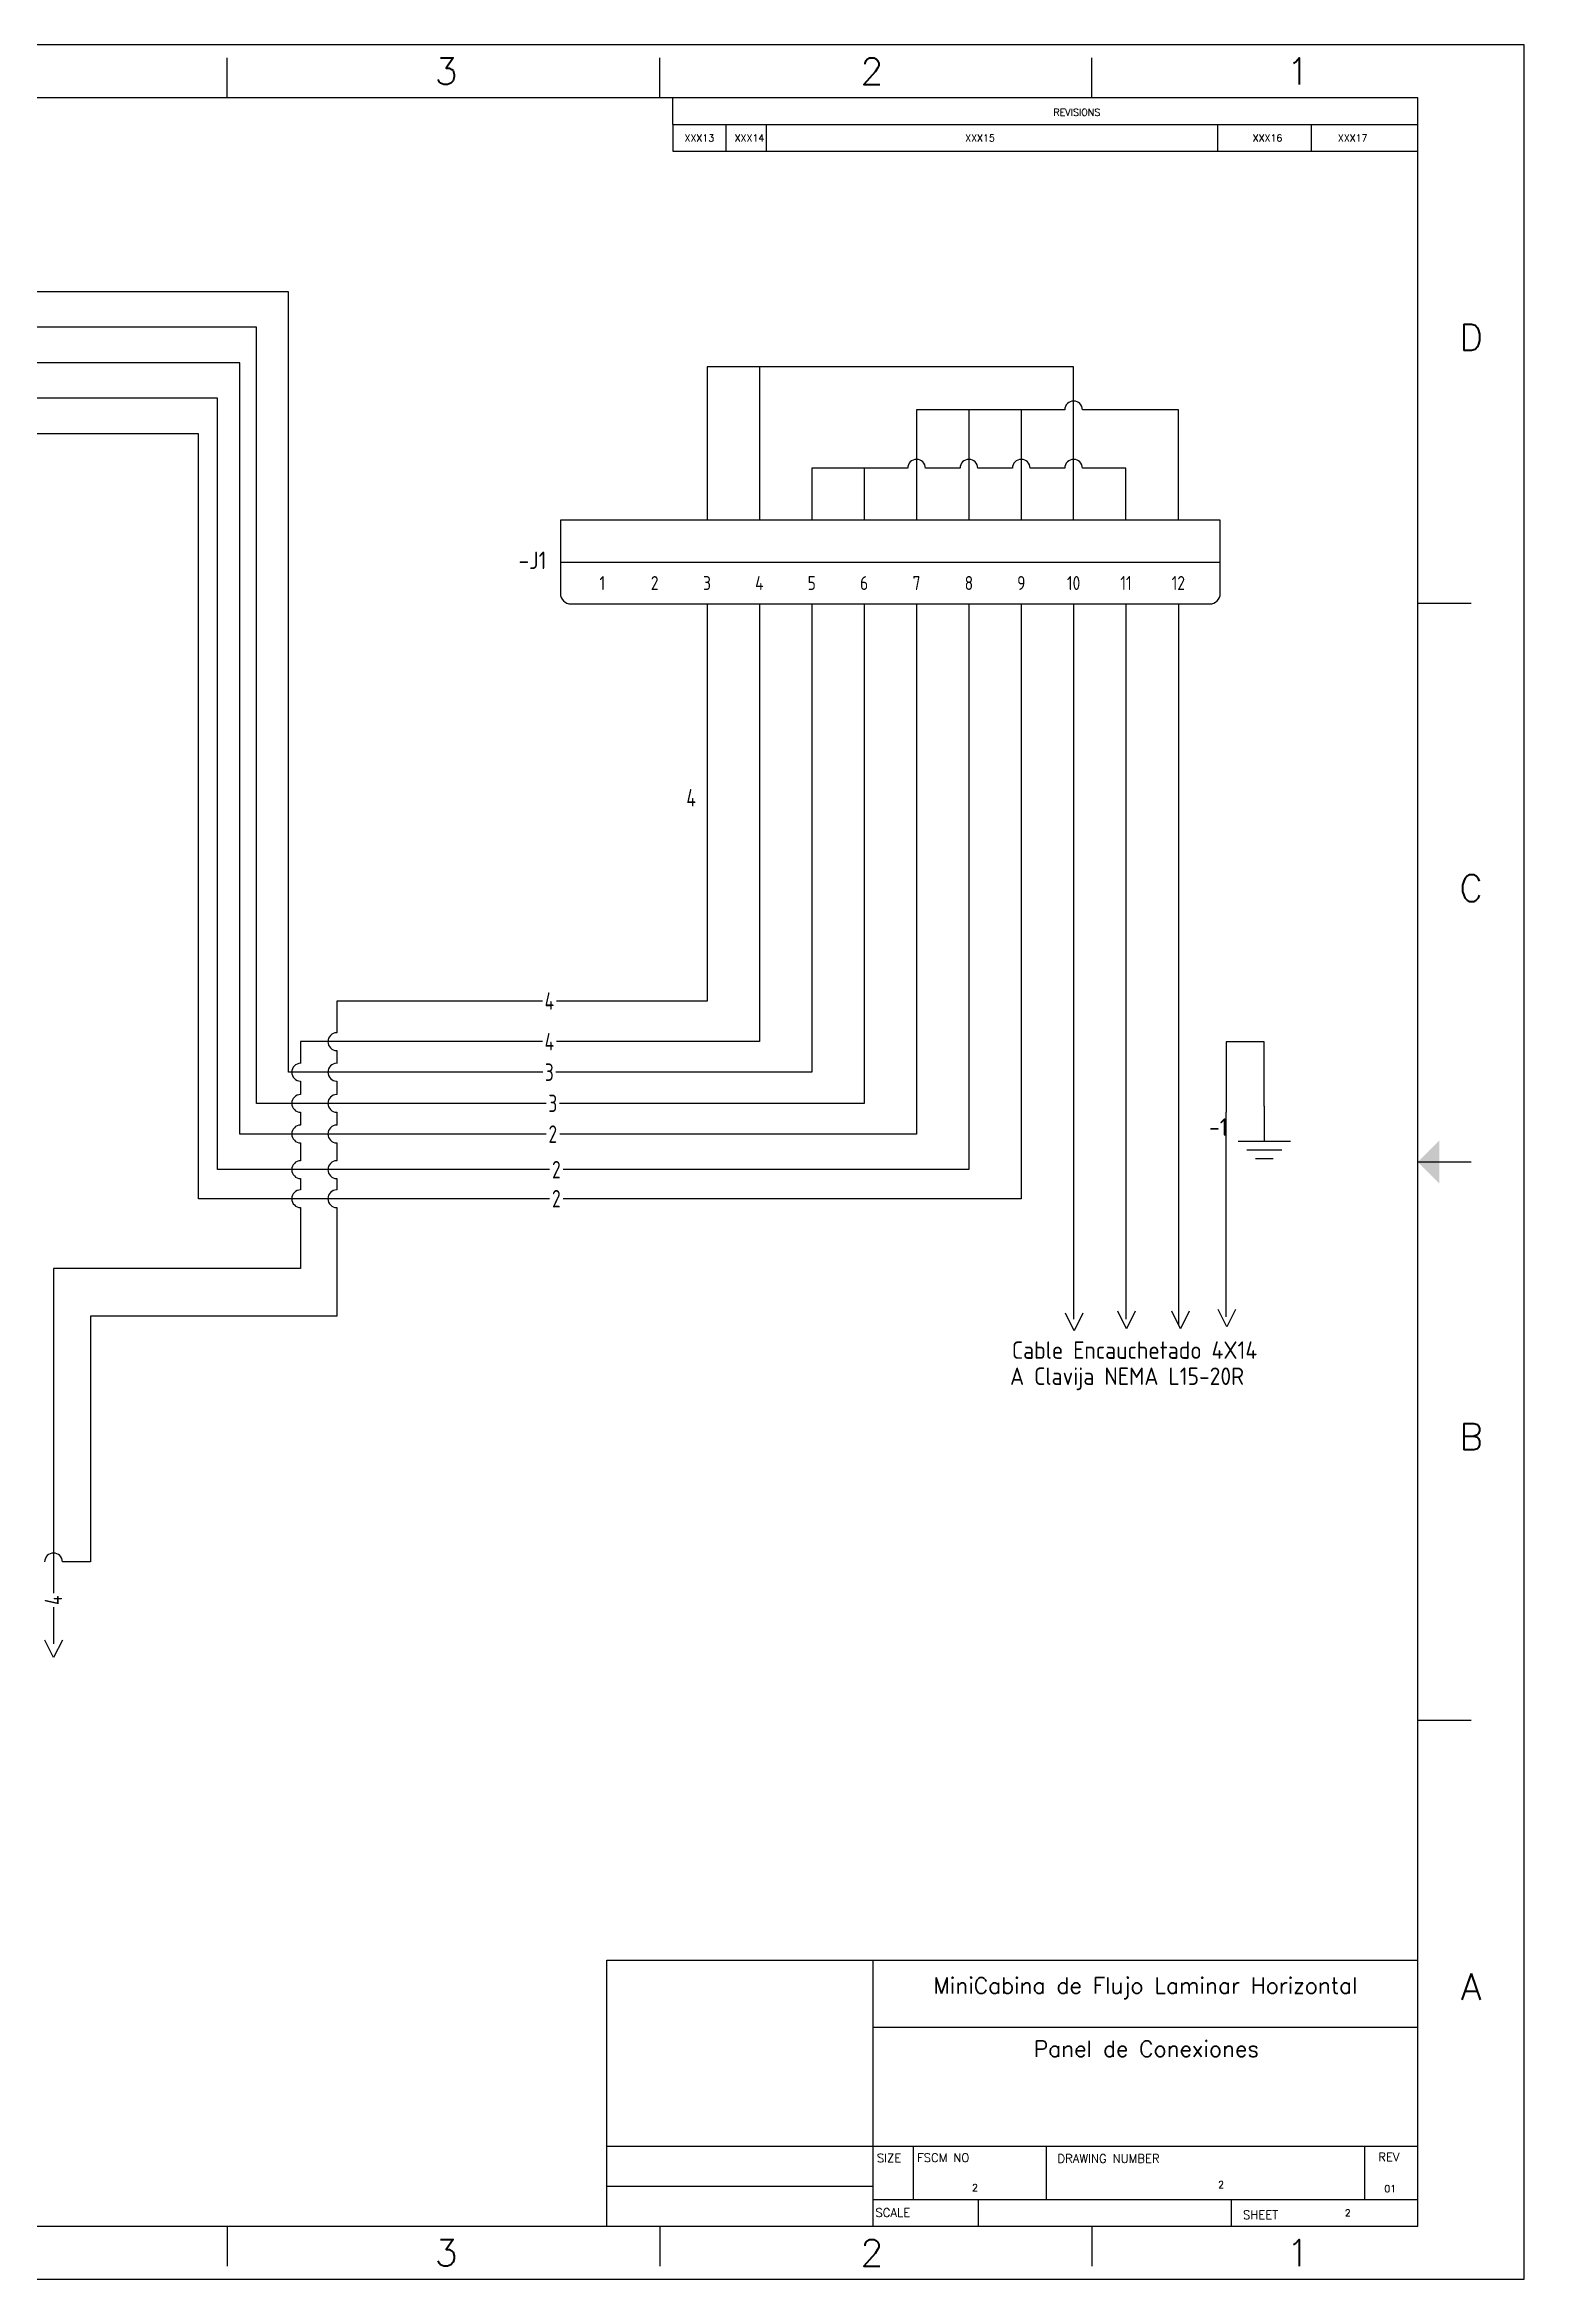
# Model space of a CAD drawing. Header units: inches. Extents: x 0 to 32.5, y 0 to 21.
# Drawn here: x 18.6 to 32.5, y 0 to 21 of the extents above; entities that cross this region are included whole.
import ezdxf
from ezdxf.enums import TextEntityAlignment as Align

# ---------------------------------------------------------------- set-up
doc = ezdxf.new("R2010")
doc.units = ezdxf.units.IN
doc.header["$LTSCALE"] = 1.5
doc.header["$MEASUREMENT"] = 0
for name, color, linetype in [('_MULTI_WIRE', 9, 'Continuous'), ('BLK_12_THHN', 250, 'Continuous'), ('DESC', 1, 'Continuous'), ('MISC', 2, 'Continuous'), ('RED_14_THHN', 20, 'Continuous'), ('SYMS', 7, 'Continuous'), ('TAGS', 250, 'Continuous'), ('TB_LABELS', 1, 'Continuous'), ('Title Block', 7, 'Continuous'), ('Viewport', 7, 'Continuous'), ('WHT_12_THHN', 254, 'Continuous'), ('WIRECOPY', 84, 'Continuous'), ('WIREFIXED', 170, 'Continuous')]:
    doc.layers.add(name, color=color, linetype=linetype)
doc.layers.add('TERMS', color=7, linetype='Continuous', true_color=0x000000)
doc.styles.add('Roman', font='romans')
doc.styles.add('WD', font='romans.shx')
doc.styles.add('WD_IEC', font='ISOCP2.shx', dxfattribs={"width": 0.9, "height": 4})

# ---------------------------------------------------------------- blocks, each defined once
blk = doc.blocks.new('ANSI_border_D')
blk.add_line((24.5, 20.25), (31.5, 20.25))
at = {"layer": 'Title Block'}
for p, q in [((32.5, 21), (0, 21)), ((20.312, 20.5), (20.312, 20.875)), ((24.375, 20.5), (24.375, 20.875)), ((28.437, 20.5), (28.437, 20.875)), ((32.5, 0), (32.5, 21)), ((32.5, 20.5), (32.5, 20.875)), ((31.5, 20.5), (1, 20.5)), ((24.5, 20.25), (24.5, 20.5)), ((31.5, 0.5), (31.5, 20.5)), ((32, 15.75), (31.5, 15.75)), ((31.5, 10.5), (32, 10.5)), ((32, 5.25), (31.5, 5.25)), ((1, 0.5), (31.5, 0.5)), ((20.312, 0.5), (20.312, 0.125)), ((24.375, 0.5), (24.375, 0.125)), ((28.437, 0.5), (28.437, 0.125)), ((32.5, 0.125), (32.5, 0.5)), ((0, 0), (32.5, 0))]:
    blk.add_line(p, q, dxfattribs=at)
at = {"layer": 'Title Block', "const_width": 0.02}
blk.add_lwpolyline([(31.9, 10.5), (31.9, 10.5)], dxfattribs=at)
at = {"layer": 'Title Block'}
blk.add_solid([(31.7, 10.3), (31.7, 10.7), (31.5, 10.5)], dxfattribs=at)
at = {"layer": 'Title Block', "style": 'Roman'}
for s, p in [('3', (22.369, 20.75)), ('2', (26.369, 20.75)), ('1', (30.375, 20.75)), ('D', (32, 18.25)), ('C', (32, 13.073)), ('B', (32, 7.919)), ('A', (32, 2.75)), ('3', (22.369, 0.25)), ('2', (26.369, 0.25)), ('1', (30.375, 0.25))]:
    blk.add_text(s, height=0.25, dxfattribs=at).set_placement(p, align=Align.MIDDLE_CENTER)
blk.add_text('REVISIONS', height=0.065, dxfattribs=at).set_placement((28.075, 20.332))
blk = doc.blocks.new('ANSI_tblock_desc_D')
for p, q in [((0, 0), (0, 2.5)), ((-7.62, 0), (0, 0))]:
    blk.add_line(p, q)
at = {"layer": 'Title Block'}
for p, q in [((-7.62, 0), (-7.62, 2.5)), ((-7.62, 2.5), (0, 2.5)), ((-5.12, 0), (-5.12, 2.5)), ((-5.12, 1.87), (0, 1.87)), ((-7.62, 0.75), (0, 0.75)), ((-4.74, 0.25), (-4.74, 0.75)), ((-3.49, 0.25), (-3.49, 0.75)), ((-0.5, 0.25), (-0.5, 0.75)), ((-7.62, 0.375), (-5.12, 0.375)), ((-5.12, 0.25), (0, 0.25)), ((-4.13, 0), (-4.13, 0.25)), ((-1.75, 0), (-1.75, 0.25))]:
    blk.add_line(p, q, dxfattribs=at)
at = {"color": 0, "style": 'Roman', "flags": 8}
for tag, p in [('FNAME', (-31.55, 5.5)), ('REVDATE', (-31.55, 2.5)), ('USER', (-31.55, -0.5))]:
    blk.add_attdef(tag, p, '', height=0.15, rotation=90, dxfattribs=at)
at = {"style": 'WD'}
for tag, p in [('PROJDESC', (-2.56, 2.185)), ('TITLE1', (-2.551, 1.591)), ('TITLE2', (-2.551, 1.033))]:
    blk.add_attdef(tag, text='', height=0.15, dxfattribs=at).set_placement(p, align=Align.CENTER)
for tag, p in [('DWG_NO', (-1.877, 0.357)), ('SIZE', (-5.027, 0.348)), ('FSCM_NO', (-4.189, 0.329)), ('REV', (-0.316, 0.319)), ('SCALE', (-4.56, 0.093)), ('SHEET', (-0.687, 0.093))]:
    blk.add_attdef(tag, p, '', height=0.065, dxfattribs=at)
at = {"flags": 1}
blk.add_attdef('WD_TB', (-6.745, 0.206), '', height=0.15, dxfattribs=at)
at = {"layer": 'TB_LABELS', "style": 'WD'}
for s, p in [('SIZE', (-5.084, 0.68)), ('FSCM NO', (-4.705, 0.683)), ('DRAWING NUMBER', (-3.387, 0.675)), ('REV', (-0.372, 0.69)), ('SCALE', (-5.097, 0.167)), ('SHEET', (-1.643, 0.146))]:
    blk.add_text(s, height=0.08, dxfattribs=at).set_placement(p, align=Align.TOP_LEFT)
blk = doc.blocks.new('ANSI_REVblock_D')
for p, q in [((-7, 0), (-7, -0.25)), ((0, -0.25), (0, 0))]:
    blk.add_line(p, q)
at = {"layer": 'Title Block'}
for p, q in [((-7, 0), (0, 0)), ((-6.5, -0.25), (-6.5, 0)), ((-6.12, -0.25), (-6.12, 0)), ((-1.88, -0.25), (-1.88, 0)), ((-1, -0.25), (-1, 0)), ((-7, -0.25), (0, -0.25))]:
    blk.add_line(p, q, dxfattribs=at)
at = {"style": 'WD'}
for tag, p in [('ZONE', (-6.891, -0.16)), ('REV', (-6.42, -0.16)), ('DESCRIPTION', (-4.254, -0.16)), ('DATE', (-1.552, -0.16)), ('APPROVED', (-0.752, -0.16))]:
    blk.add_attdef(tag, p, '', height=0.065, dxfattribs=at)
at = {"flags": 1}
blk.add_attdef('WD_TB', (-5.793, -0.148), '', height=0.065, dxfattribs=at)
blk = doc.blocks.new('VCN1_1PJ_150E')
at = {"layer": 'SYMS'}
for p, q in [((-12, 12), (-12, -9)), ((177, 12), (-12, 12)), ((177, -9), (177, 12)), ((-12, 0), (177, 0)), ((-9, -12), (174, -12))]:
    blk.add_line(p, q, dxfattribs=at)
for centre, start, end in [((-9, -9), 180, 270), ((174, -9), 270, 0)]:
    blk.add_arc(centre, 3, start, end, dxfattribs=at)
at = {"style": 'WD', "flags": 1}
blk.add_attdef('WD_JUMPERS', (0, 0), '', height=0.01, dxfattribs=at)
at = {"layer": 'SYMS', "linetype": 'Continuous', "style": 'WD_IEC', "width": 0.9, "flags": 8}
for tag, p in [('TERMDESC01J', (-2, 16)), ('TERMDESC02J', (13, 16)), ('TERMDESC03J', (28, 16)), ('TERMDESC04J', (43, 16)), ('TERMDESC05J', (58, 16)), ('TERMDESC06J', (73, 16)), ('TERMDESC07J', (88, 16)), ('TERMDESC08J', (103, 16)), ('TERMDESC09J', (118, 16)), ('TERMDESC10J', (133, 16)), ('TERMDESC11J', (148, 16)), ('TERMDESC12J', (163, 16))]:
    blk.add_attdef(tag, p, '', height=4, rotation=90, dxfattribs=at)
at = {"layer": 'SYMS', "style": 'WD_IEC'}
for tag, p in [('DESC1', (-16, 33)), ('DESC2', (-16, 26)), ('DESC3', (-16, 19)), ('INST', (-16, 12)), ('LOC', (-16, 5)), ('TAG1', (-16, -2)), ('XREF', (-16, -9.82))]:
    blk.add_attdef(tag, text='', height=5, dxfattribs=at).set_placement(p, align=Align.RIGHT)
at = {"layer": 'SYMS', "linetype": 'Continuous', "style": 'WD_IEC', "width": 0.9, "flags": 8}
for tag, p in [('X2WIRE01J', (2, 16)), ('X2WIRE02J', (17, 16)), ('X2WIRE03J', (32, 16)), ('X2WIRE04J', (47, 16)), ('X2WIRE05J', (62, 16)), ('X2WIRE06J', (77, 16)), ('X2WIRE07J', (92, 16)), ('X2WIRE08J', (107, 16)), ('X2WIRE09J', (122, 16)), ('X2WIRE10J', (137, 16)), ('X2WIRE11J', (152, 16)), ('X2WIRE12J', (167, 16))]:
    blk.add_attdef(tag, text='', height=4, rotation=90, dxfattribs=at).set_placement(p, align=Align.TOP_LEFT)
at = {"layer": 'SYMS', "linetype": 'Continuous', "style": 'WD_IEC', "width": 0.9}
for tag, flags, p in [('TERM01J', 9, (0, 6)), ('TERM02J', 9, (15, 6)), ('TERM03J', 9, (30, 6)), ('TERM04J', 9, (45, 6)), ('TERM05J', 9, (60, 6)), ('TERM06J', 9, (75, 6)), ('TERM07J', 9, (90, 6)), ('TERM08J', 9, (105, 6)), ('TERM09J', 9, (120, 6)), ('TERM10J', 9, (135, 6)), ('TERM11J', 9, (150, 6)), ('TERM12J', 9, (165, 6)), ('TERM01P', 8, (0, -6)), ('TERM02P', 8, (15, -6)), ('TERM03P', 8, (30, -6)), ('TERM04P', 8, (45, -6)), ('TERM05P', 8, (60, -6)), ('TERM06P', 8, (75, -6)), ('TERM07P', 8, (90, -6)), ('TERM08P', 8, (105, -6)), ('TERM09P', 8, (120, -6)), ('TERM10P', 8, (135, -6)), ('TERM11P', 8, (150, -6)), ('TERM12P', 8, (165, -6))]:
    blk.add_attdef(tag, text='', height=4, dxfattribs=dict(at, flags=flags)).set_placement(p, align=Align.MIDDLE_CENTER)
at = {"layer": 'SYMS', "style": 'WD_IEC', "flags": 1}
for tag, p in [('X2TERM01J', (0, 12)), ('X2TERM02J', (15, 12)), ('X2TERM03J', (30, 12)), ('X2TERM04J', (45, 12)), ('X2TERM05J', (60, 12)), ('X2TERM06J', (75, 12)), ('X2TERM07J', (90, 12)), ('X2TERM08J', (105, 12)), ('X2TERM09J', (120, 12)), ('X2TERM10J', (135, 12)), ('X2TERM11J', (150, 12)), ('X2TERM12J', (165, 12)), ('X8TERM01P', (0, -12)), ('X8TERM02P', (15, -12)), ('X8TERM03P', (30, -12)), ('X8TERM04P', (45, -12)), ('X8TERM05P', (60, -12)), ('X8TERM06P', (75, -12)), ('X8TERM07P', (90, -12)), ('X8TERM08P', (105, -12)), ('X8TERM09P', (120, -12)), ('X8TERM10P', (135, -12)), ('X8TERM11P', (150, -12)), ('X8TERM12P', (165, -12))]:
    blk.add_attdef(tag, p, '', height=0.02, dxfattribs=at)
at = {"layer": 'SYMS', "color": 7, "style": 'WD_IEC'}
for tag, p in [('X2_TINY_DOT_DONT_REMOVE_01J', (0, 12)), ('X2_TINY_DOT_DONT_REMOVE_02J', (15, 12)), ('X2_TINY_DOT_DONT_REMOVE_03J', (30, 12)), ('X2_TINY_DOT_DONT_REMOVE_04J', (45, 12)), ('X2_TINY_DOT_DONT_REMOVE_05J', (60, 12)), ('X2_TINY_DOT_DONT_REMOVE_06J', (75, 12)), ('X2_TINY_DOT_DONT_REMOVE_07J', (90, 12)), ('X2_TINY_DOT_DONT_REMOVE_08J', (105, 12)), ('X2_TINY_DOT_DONT_REMOVE_09J', (120, 12)), ('X2_TINY_DOT_DONT_REMOVE_10J', (135, 12)), ('X2_TINY_DOT_DONT_REMOVE_11J', (150, 12)), ('X2_TINY_DOT_DONT_REMOVE_12J', (165, 12)), ('X8_TINY_DOT_DONT_REMOVE_01P', (0, -12)), ('X8_TINY_DOT_DONT_REMOVE_02P', (15, -12)), ('X8_TINY_DOT_DONT_REMOVE_03P', (30, -12)), ('X8_TINY_DOT_DONT_REMOVE_04P', (45, -12)), ('X8_TINY_DOT_DONT_REMOVE_05P', (60, -12)), ('X8_TINY_DOT_DONT_REMOVE_06P', (75, -12)), ('X8_TINY_DOT_DONT_REMOVE_07P', (90, -12)), ('X8_TINY_DOT_DONT_REMOVE_08P', (105, -12)), ('X8_TINY_DOT_DONT_REMOVE_09P', (120, -12)), ('X8_TINY_DOT_DONT_REMOVE_10P', (135, -12)), ('X8_TINY_DOT_DONT_REMOVE_11P', (150, -12)), ('X8_TINY_DOT_DONT_REMOVE_12P', (165, -12))]:
    blk.add_attdef(tag, p, '', height=0.0002, dxfattribs=at)
at = {"layer": 'SYMS', "style": 'WD_IEC', "width": 0.9}
for tag, p, flags in [('X1LINK', (181, 0), 1), ('ACE_FLAG', (-2.74, -6.39), 9), ('WDBLKNAM', (-2.59, -3.41), 9), ('GENDER', (-2.3, -9.45), 9), ('FAMILY', (6.31, -7.47), 9)]:
    blk.add_attdef(tag, p, '', height=1, dxfattribs=dict(at, flags=flags))
at = {"layer": 'SYMS', "linetype": 'Continuous', "style": 'WD_IEC', "width": 0.9, "flags": 9}
for tag, p in [('ASSYCODE', (5.96, -9.77)), ('MFG', (6.46, -12.65)), ('CAT', (6.4, -15.35)), ('CATDESC', (6.4, -18.04))]:
    blk.add_attdef(tag, p, '', height=2, dxfattribs=at)
at = {"layer": 'SYMS', "linetype": 'Continuous', "style": 'WD_IEC', "width": 0.9, "flags": 8}
for tag, p in [('TERMDESC01P', (-2, -16)), ('TERMDESC02P', (13, -16)), ('TERMDESC03P', (28, -16)), ('TERMDESC04P', (43, -16)), ('TERMDESC05P', (58, -16)), ('TERMDESC06P', (73, -16)), ('TERMDESC07P', (88, -16)), ('TERMDESC08P', (103, -16)), ('TERMDESC09P', (118, -16)), ('TERMDESC10P', (133, -16)), ('TERMDESC11P', (148, -16)), ('TERMDESC12P', (163, -16))]:
    blk.add_attdef(tag, text='', height=4, rotation=90, dxfattribs=at).set_placement(p, align=Align.RIGHT)
for tag, p in [('X8WIRE01P', (2, -16)), ('X8WIRE02P', (17, -16)), ('X8WIRE03P', (32, -16)), ('X8WIRE04P', (47, -16)), ('X8WIRE05P', (62, -16)), ('X8WIRE06P', (77, -16)), ('X8WIRE07P', (92, -16)), ('X8WIRE08P', (107, -16)), ('X8WIRE09P', (122, -16)), ('X8WIRE10P', (137, -16)), ('X8WIRE11P', (152, -16)), ('X8WIRE12P', (167, -16))]:
    blk.add_attdef(tag, text='', height=4, rotation=90, dxfattribs=at).set_placement(p, align=Align.TOP_RIGHT)
blk = doc.blocks.new('WDDOT')
for radius in [0.03, 0.0187, 0.00929]:
    blk.add_circle((0, 0), radius)
blk = doc.blocks.new('HA1X4')
blk.add_lwpolyline([(1.25, 2.5), (0, 0), (-1.25, 2.5)])
at = {"style": 'WD_IEC', "flags": 1}
blk.add_attdef('X2TERM01', (0, 0), '', height=0.32, dxfattribs=at)
at = {"style": 'WD_IEC', "flags": 8}
for tag, p in [('DESC1', (0, -3.75)), ('DESC2', (0, -7.6))]:
    blk.add_attdef(tag, text='', height=2.5, dxfattribs=at).set_placement(p, align=Align.CENTER)
blk = doc.blocks.new('VGND2')
for p, q in [((0, 0), (0, -5)), ((-3.75, -5), (3.75, -5)), ((-2.5, -6.25), (2.5, -6.25)), ((-1.25, -7.5), (1.25, -7.5))]:
    blk.add_line(p, q)
at = {"style": 'WD_IEC'}
for tag, p in [('INST', (-5.25, 2.75)), ('LOC', (-5.25, -0.75)), ('TAG1', (-5.25, -4.25))]:
    blk.add_attdef(tag, text='', height=2.5, dxfattribs=at).set_placement(p, align=Align.RIGHT)
at = {"style": 'WD_IEC', "flags": 1}
blk.add_attdef('X2TERM01', (0, 0), '', height=0.32, dxfattribs=at)
blk = doc.blocks.new('WD_WNV')
at = {"linetype": 'Continuous', "style": 'WD_IEC', "width": 0.8}
blk.add_attdef('WIRENO', text='', height=2.5, dxfattribs=at).set_placement((-1.6, 0), align=Align.MIDDLE_RIGHT)
at = {"style": 'WD_IEC', "flags": 1}
for tag, p in [('W08USER', (-1, 0.375)), ('W04USER', (-1, 0.875)), ('W05USER', (-1, 0.75)), ('W09USER', (-1, 0.25)), ('W03USER', (-1, 1)), ('W06USER', (-1, 0.625)), ('W07USER', (-1, 0.5)), ('W02USER', (-1, 1.125)), ('W01USER', (-1, 1.25)), ('W10USER', (-1, 0.125))]:
    blk.add_attdef(tag, text='', height=0.08, dxfattribs=at).set_placement(p, align=Align.CENTER)
blk = doc.blocks.new('VT0_WGENERIC')
at = {"style": 'WD_IEC', "width": 0.8}
blk.add_attdef('WIRENO', text='', height=2.5, rotation=90, dxfattribs=at).set_placement((0, 0), align=Align.MIDDLE_CENTER)
at = {"style": 'WD_IEC'}
for tag, p in [('X1_TINY_DOT_DONT_REMOVE', (0, 5)), ('X4_TINY_DOT_DONT_REMOVE', (0, -5))]:
    blk.add_attdef(tag, p, '', height=0.002, rotation=90, dxfattribs=at)
at = {"style": 'WD_IEC', "flags": 1}
for tag, p in [('X2TERM01', (0, 5)), ('X8TERM01', (0, -5))]:
    blk.add_attdef(tag, p, '', height=0.2, dxfattribs=at)
blk = doc.blocks.new('HT0_WGENERIC')
at = {"style": 'WD_IEC'}
for tag, p in [('X4_TINY_DOT_DONT_REMOVE', (-5, 0)), ('X1_TINY_DOT_DONT_REMOVE', (5, 0))]:
    blk.add_attdef(tag, p, '', height=0.002, dxfattribs=at)
at = {"style": 'WD_IEC', "flags": 1}
for tag, p in [('X4TERM01', (-5, 0)), ('X1TERM01', (5, 0))]:
    blk.add_attdef(tag, p, '', height=0.2, dxfattribs=at)
at = {"style": 'WD_IEC', "width": 0.8}
blk.add_attdef('WIRENO', text='', height=2.5, dxfattribs=at).set_placement((0, 0), align=Align.MIDDLE_CENTER)

msp = doc.modelspace()

# ---------------------------------------------------------------- linework, layer by layer
at = {"layer": '_MULTI_WIRE'}
for p, q in [((30.057, 11.628), (29.698, 11.628)), ((29.698, 11.628), (29.698, 10.969)), ((30.057, 11.025), (30.057, 11.628)), ((29.698, 9.046), (29.698, 10.969))]:
    msp.add_line(p, q, dxfattribs=at)
at = {"layer": 'BLK_12_THHN'}
for p, q in [((20.43, 18.011), (18.402, 18.011)), ((20.43, 10.763), (20.43, 18.011)), ((20.22, 17.677), (15.314, 17.677)), ((20.22, 10.428), (20.22, 17.677)), ((27.281, 17.568), (26.789, 17.568)), ((26.789, 17.568), (26.789, 16.531)), ((27.773, 17.568), (27.281, 17.568)), ((27.281, 17.568), (27.281, 16.531)), ((27.773, 17.568), (27.773, 16.531)), ((28.181, 17.568), (27.773, 17.568)), ((29.249, 17.568), (28.348, 17.568)), ((29.249, 16.531), (29.249, 17.568)), ((20.04, 17.344), (12.243, 17.344)), ((20.04, 10.155), (20.04, 17.344)), ((26.789, 15.744), (26.789, 10.763)), ((27.281, 15.744), (27.281, 10.428)), ((27.773, 15.744), (27.773, 10.155)), ((29.249, 15.744), (29.249, 8.974)), ((23.307, 10.763), (20.43, 10.763)), ((26.789, 10.763), (23.436, 10.763)), ((23.339, 10.428), (20.22, 10.428)), ((27.281, 10.428), (23.469, 10.428)), ((23.339, 10.155), (20.04, 10.155)), ((27.773, 10.155), (23.469, 10.155))]:
    msp.add_line(p, q, dxfattribs=at)
msp.add_arc((28.265, 17.568), 0.0833, 0, 180, dxfattribs=at)
at = {"layer": 'RED_14_THHN'}
for p, q in [((20.887, 18.677), (16.372, 18.677)), ((20.887, 11.344), (20.887, 18.677)), ((20.585, 18.344), (13.578, 18.344)), ((20.585, 11.051), (20.585, 18.344)), ((26.296, 17.02), (25.804, 17.02)), ((25.804, 17.02), (25.804, 16.531)), ((26.705, 17.02), (26.296, 17.02)), ((26.296, 17.02), (26.296, 16.531)), ((27.197, 17.02), (26.872, 17.02)), ((27.689, 17.02), (27.364, 17.02)), ((28.181, 17.02), (27.856, 17.02)), ((28.757, 17.02), (28.348, 17.02)), ((28.757, 16.531), (28.757, 17.02)), ((25.804, 15.744), (25.804, 11.344)), ((26.296, 15.744), (26.296, 11.051)), ((28.757, 15.744), (28.757, 9.022)), ((23.276, 11.344), (20.887, 11.344)), ((25.804, 11.344), (23.4, 11.344)), ((23.309, 11.051), (20.585, 11.051)), ((26.296, 11.051), (23.433, 11.051))]:
    msp.add_line(p, q, dxfattribs=at)
for centre in [(26.789, 17.02), (27.281, 17.02), (27.773, 17.02), (28.265, 17.02)]:
    msp.add_arc(centre, 0.0833, 0, 180, dxfattribs=at)
at = {"layer": 'WHT_12_THHN'}
for p, q in [((25.312, 17.974), (24.82, 17.974)), ((24.82, 17.974), (24.82, 16.531)), ((28.265, 17.974), (25.312, 17.974)), ((25.312, 17.974), (25.312, 16.531)), ((28.265, 16.531), (28.265, 17.974)), ((24.82, 15.744), (24.82, 12.012)), ((25.312, 15.744), (25.312, 11.631)), ((28.265, 15.744), (28.265, 9.022)), ((21.34, 12.012), (21.34, 11.714)), ((23.273, 12.012), (21.34, 12.012)), ((24.82, 12.012), (23.404, 12.012)), ((21.001, 11.631), (21.001, 11.427)), ((23.273, 11.631), (21.001, 11.631)), ((25.312, 11.631), (23.404, 11.631)), ((21.34, 11.547), (21.34, 11.427)), ((21.001, 11.261), (21.001, 11.134)), ((21.34, 11.261), (21.34, 11.134)), ((21.001, 10.968), (21.001, 10.847)), ((21.34, 10.968), (21.34, 10.847)), ((21.001, 10.68), (21.001, 10.511)), ((21.34, 10.68), (21.34, 10.511)), ((21.001, 10.345), (21.001, 10.239)), ((21.34, 10.345), (21.34, 10.239)), ((21.001, 10.072), (21.001, 9.5)), ((21.34, 10.072), (21.34, 9.051)), ((21.001, 9.5), (18.679, 9.5)), ((18.679, 9.5), (18.679, 6.448)), ((21.34, 9.051), (19.028, 9.051)), ((19.028, 9.051), (19.028, 6.742)), ((19.028, 6.742), (18.763, 6.742)), ((18.679, 6.316), (18.679, 5.971))]:
    msp.add_line(p, q, dxfattribs=at)
for centre, start, end in [((21.34, 11.631), 90, 270), ((21.001, 11.344), 90, 270), ((21.34, 11.344), 90, 270), ((21.001, 11.051), 90, 270), ((21.34, 11.051), 90, 270), ((21.001, 10.763), 90, 270), ((21.34, 10.763), 90, 270), ((21.001, 10.428), 90, 270), ((21.34, 10.428), 90, 270), ((21.001, 10.155), 90, 270), ((21.34, 10.155), 90, 270), ((18.679, 6.742), 0, 180)]:
    msp.add_arc(centre, 0.0833, start, end, dxfattribs=at)

# ---------------------------------------------------------------- block references
msp.add_blockref('ANSI_REVblock_D', (31.5, 20.25)).add_auto_attribs({'APPROVED': 'XXX17', 'DATE': 'XXX16', 'DESCRIPTION': 'XXX15', 'REV': 'XXX14', 'ZONE': 'XXX13'})
ref = msp.add_blockref('VCN1_1PJ_150E', (23.836, 16.138), dxfattribs=dict(xscale=0.032805, yscale=0.032805, zscale=0.032805))
ref.add_attrib('TAG1', '-J1', dxfattribs={"layer": 'TAGS', "height": 0.164, "style": 'WD_IEC'}).set_placement((23.311, 16.072), align=Align.RIGHT)
ref.add_attrib('X8_TINY_DOT_DONT_REMOVE_01P', '.', (23.836, 15.744), dxfattribs={"layer": 'MISC', "color": 7, "height": 0.00000656, "style": 'WD_IEC'})
ref.add_attrib('X2_TINY_DOT_DONT_REMOVE_01J', '.', (23.836, 16.531), dxfattribs={"layer": 'MISC', "color": 7, "height": 0.00000656, "style": 'WD_IEC'})
ref.add_attrib('TERM01P', '1', dxfattribs={"layer": 'TERMS', "linetype": 'Continuous', "height": 0.131, "style": 'WD_IEC', "width": 0.9, "flags": 8}).set_placement((23.836, 15.941), align=Align.MIDDLE_CENTER)
ref.add_attrib('X8_TINY_DOT_DONT_REMOVE_02P', '.', (24.328, 15.744), dxfattribs={"layer": 'MISC', "color": 7, "height": 0.00000656, "style": 'WD_IEC'})
ref.add_attrib('X2_TINY_DOT_DONT_REMOVE_02J', '.', (24.328, 16.531), dxfattribs={"layer": 'MISC', "color": 7, "height": 0.00000656, "style": 'WD_IEC'})
ref.add_attrib('TERM02P', '2', dxfattribs={"layer": 'TERMS', "linetype": 'Continuous', "height": 0.131, "style": 'WD_IEC', "width": 0.9, "flags": 8}).set_placement((24.328, 15.941), align=Align.MIDDLE_CENTER)
ref.add_attrib('X8_TINY_DOT_DONT_REMOVE_03P', '.', (24.82, 15.744), dxfattribs={"layer": 'MISC', "color": 7, "height": 0.00000656, "style": 'WD_IEC'})
ref.add_attrib('X2_TINY_DOT_DONT_REMOVE_03J', '.', (24.82, 16.531), dxfattribs={"layer": 'MISC', "color": 7, "height": 0.00000656, "style": 'WD_IEC'})
ref.add_attrib('TERM03P', '3', dxfattribs={"layer": 'TERMS', "linetype": 'Continuous', "height": 0.131, "style": 'WD_IEC', "width": 0.9, "flags": 8}).set_placement((24.82, 15.941), align=Align.MIDDLE_CENTER)
ref.add_attrib('X8_TINY_DOT_DONT_REMOVE_04P', '.', (25.312, 15.744), dxfattribs={"layer": 'MISC', "color": 7, "height": 0.00000656, "style": 'WD_IEC'})
ref.add_attrib('X2_TINY_DOT_DONT_REMOVE_04J', '.', (25.312, 16.531), dxfattribs={"layer": 'MISC', "color": 7, "height": 0.00000656, "style": 'WD_IEC'})
ref.add_attrib('TERM04P', '4', dxfattribs={"layer": 'TERMS', "linetype": 'Continuous', "height": 0.131, "style": 'WD_IEC', "width": 0.9, "flags": 8}).set_placement((25.312, 15.941), align=Align.MIDDLE_CENTER)
ref.add_attrib('X8_TINY_DOT_DONT_REMOVE_05P', '.', (25.804, 15.744), dxfattribs={"layer": 'MISC', "color": 7, "height": 0.00000656, "style": 'WD_IEC'})
ref.add_attrib('X2_TINY_DOT_DONT_REMOVE_05J', '.', (25.804, 16.531), dxfattribs={"layer": 'MISC', "color": 7, "height": 0.00000656, "style": 'WD_IEC'})
ref.add_attrib('TERM05P', '5', dxfattribs={"layer": 'TERMS', "linetype": 'Continuous', "height": 0.131, "style": 'WD_IEC', "width": 0.9, "flags": 8}).set_placement((25.804, 15.941), align=Align.MIDDLE_CENTER)
ref.add_attrib('X8_TINY_DOT_DONT_REMOVE_06P', '.', (26.296, 15.744), dxfattribs={"layer": 'MISC', "color": 7, "height": 0.00000656, "style": 'WD_IEC'})
ref.add_attrib('X2_TINY_DOT_DONT_REMOVE_06J', '.', (26.296, 16.531), dxfattribs={"layer": 'MISC', "color": 7, "height": 0.00000656, "style": 'WD_IEC'})
ref.add_attrib('TERM06P', '6', dxfattribs={"layer": 'TERMS', "linetype": 'Continuous', "height": 0.131, "style": 'WD_IEC', "width": 0.9, "flags": 8}).set_placement((26.296, 15.941), align=Align.MIDDLE_CENTER)
ref.add_attrib('X8_TINY_DOT_DONT_REMOVE_07P', '.', (26.789, 15.744), dxfattribs={"layer": 'MISC', "color": 7, "height": 0.00000656, "style": 'WD_IEC'})
ref.add_attrib('X2_TINY_DOT_DONT_REMOVE_07J', '.', (26.789, 16.531), dxfattribs={"layer": 'MISC', "color": 7, "height": 0.00000656, "style": 'WD_IEC'})
ref.add_attrib('TERM07P', '7', dxfattribs={"layer": 'TERMS', "linetype": 'Continuous', "height": 0.131, "style": 'WD_IEC', "width": 0.9, "flags": 8}).set_placement((26.789, 15.941), align=Align.MIDDLE_CENTER)
ref.add_attrib('X8_TINY_DOT_DONT_REMOVE_08P', '.', (27.281, 15.744), dxfattribs={"layer": 'MISC', "color": 7, "height": 0.00000656, "style": 'WD_IEC'})
ref.add_attrib('X2_TINY_DOT_DONT_REMOVE_08J', '.', (27.281, 16.531), dxfattribs={"layer": 'MISC', "color": 7, "height": 0.00000656, "style": 'WD_IEC'})
ref.add_attrib('TERM08P', '8', dxfattribs={"layer": 'TERMS', "linetype": 'Continuous', "height": 0.131, "style": 'WD_IEC', "width": 0.9, "flags": 8}).set_placement((27.281, 15.941), align=Align.MIDDLE_CENTER)
ref.add_attrib('X8_TINY_DOT_DONT_REMOVE_09P', '.', (27.773, 15.744), dxfattribs={"layer": 'MISC', "color": 7, "height": 0.00000656, "style": 'WD_IEC'})
ref.add_attrib('X2_TINY_DOT_DONT_REMOVE_09J', '.', (27.773, 16.531), dxfattribs={"layer": 'MISC', "color": 7, "height": 0.00000656, "style": 'WD_IEC'})
ref.add_attrib('TERM09P', '9', dxfattribs={"layer": 'TERMS', "linetype": 'Continuous', "height": 0.131, "style": 'WD_IEC', "width": 0.9, "flags": 8}).set_placement((27.773, 15.941), align=Align.MIDDLE_CENTER)
ref.add_attrib('X8_TINY_DOT_DONT_REMOVE_10P', '.', (28.265, 15.744), dxfattribs={"layer": 'MISC', "color": 7, "height": 0.00000656, "style": 'WD_IEC'})
ref.add_attrib('X2_TINY_DOT_DONT_REMOVE_10J', '.', (28.265, 16.531), dxfattribs={"layer": 'MISC', "color": 7, "height": 0.00000656, "style": 'WD_IEC'})
ref.add_attrib('TERM10P', '10', dxfattribs={"layer": 'TERMS', "linetype": 'Continuous', "height": 0.1312, "style": 'WD_IEC', "width": 0.9, "flags": 8}).set_placement((28.265, 15.941), align=Align.MIDDLE_CENTER)
ref.add_attrib('X8_TINY_DOT_DONT_REMOVE_11P', '.', (28.757, 15.744), dxfattribs={"layer": 'MISC', "color": 7, "height": 0.00000656, "style": 'WD_IEC'})
ref.add_attrib('X2_TINY_DOT_DONT_REMOVE_11J', '.', (28.757, 16.531), dxfattribs={"layer": 'MISC', "color": 7, "height": 0.00000656, "style": 'WD_IEC'})
ref.add_attrib('TERM11P', '11', dxfattribs={"layer": 'TERMS', "linetype": 'Continuous', "height": 0.1312, "style": 'WD_IEC', "width": 0.9, "flags": 8}).set_placement((28.757, 15.941), align=Align.MIDDLE_CENTER)
ref.add_attrib('X8_TINY_DOT_DONT_REMOVE_12P', '.', (29.249, 15.744), dxfattribs={"layer": 'MISC', "color": 7, "height": 0.00000656, "style": 'WD_IEC'})
ref.add_attrib('X2_TINY_DOT_DONT_REMOVE_12J', '.', (29.249, 16.531), dxfattribs={"layer": 'MISC', "color": 7, "height": 0.00000656, "style": 'WD_IEC'})
ref.add_attrib('TERM12P', '12', dxfattribs={"layer": 'TERMS', "linetype": 'Continuous', "height": 0.1312, "style": 'WD_IEC', "width": 0.9, "flags": 8}).set_placement((29.249, 15.941), align=Align.MIDDLE_CENTER)
ref = msp.add_blockref('ANSI_tblock_desc_D', (31.5, 0.5))
ref.add_attrib('PROJDESC', 'MiniCabina de Flujo Laminar Horizontal', dxfattribs={"height": 0.15, "style": 'WD'}).set_placement((28.94, 2.685), align=Align.CENTER)
ref.add_attrib('TITLE1', 'Panel de Conexiones', dxfattribs={"height": 0.15, "style": 'WD'}).set_placement((28.949, 2.091), align=Align.CENTER)
ref.add_attrib('FSCM_NO', '2', (27.311, 0.829), dxfattribs={"height": 0.065, "style": 'WD'})
ref.add_attrib('DWG_NO', '2', (29.623, 0.857), dxfattribs={"height": 0.065, "style": 'WD'})
ref.add_attrib('REV', '01', (31.184, 0.819), dxfattribs={"height": 0.065, "style": 'WD'})
ref.add_attrib('SHEET', '2', (30.813, 0.592), dxfattribs={"height": 0.065, "style": 'WD'})
at = {"layer": 'SYMS', "xscale": 0.06561, "yscale": 0.06561, "zscale": 0.06561}
for name, p in [('WDDOT', (25.312, 17.974)), ('WDDOT', (27.281, 17.568)), ('WDDOT', (27.773, 17.568)), ('WDDOT', (26.296, 17.02)), ('HA1X4', (28.761, 8.933)), ('HA1X4', (29.27, 8.933)), ('HA1X4', (29.705, 8.951))]:
    msp.add_blockref(name, p, dxfattribs=at)
at = {"layer": 'SYMS'}
ref = msp.add_blockref('HT0_WGENERIC', (23.338, 12.013), dxfattribs=dict(at, xscale=0.06561, yscale=0.06561, zscale=0.06561))
ref.add_attrib('X4_TINY_DOT_DONT_REMOVE', '.', (23.273, 12.013), dxfattribs={"layer": 'MISC', "height": 0.000131, "style": 'WD_IEC'})
ref.add_attrib('X1_TINY_DOT_DONT_REMOVE', '.', (23.404, 12.013), dxfattribs={"layer": 'MISC', "height": 0.000131, "style": 'WD_IEC'})
ref.add_attrib('WIRENO', '4', dxfattribs={"layer": 'WIRECOPY', "height": 0.164, "style": 'WD_IEC', "width": 0.8}).set_placement((23.338, 12.013), align=Align.MIDDLE_CENTER)
ref = msp.add_blockref('HT0_WGENERIC', (23.338, 11.631), dxfattribs=dict(at, xscale=0.06561, yscale=0.06561, zscale=0.06561))
ref.add_attrib('X4_TINY_DOT_DONT_REMOVE', '.', (23.273, 11.631), dxfattribs={"layer": 'MISC', "height": 0.000131, "style": 'WD_IEC'})
ref.add_attrib('X1_TINY_DOT_DONT_REMOVE', '.', (23.404, 11.631), dxfattribs={"layer": 'MISC', "height": 0.000131, "style": 'WD_IEC'})
ref.add_attrib('WIRENO', '4', dxfattribs={"layer": 'WIRECOPY', "height": 0.164, "style": 'WD_IEC', "width": 0.8}).set_placement((23.338, 11.631), align=Align.MIDDLE_CENTER)
ref = msp.add_blockref('HT0_WGENERIC', (23.338, 11.344), dxfattribs=dict(at, xscale=0.06561, yscale=0.06561, zscale=0.06561))
ref.add_attrib('X4_TINY_DOT_DONT_REMOVE', '.', (23.276, 11.344), dxfattribs={"layer": 'MISC', "height": 0.000131, "style": 'WD_IEC'})
ref.add_attrib('X1_TINY_DOT_DONT_REMOVE', '.', (23.4, 11.344), dxfattribs={"layer": 'MISC', "height": 0.000131, "style": 'WD_IEC'})
ref.add_attrib('WIRENO', '3', dxfattribs={"layer": 'WIRECOPY', "height": 0.164, "style": 'WD_IEC', "width": 0.8}).set_placement((23.338, 11.344), align=Align.MIDDLE_CENTER)
ref = msp.add_blockref('HT0_WGENERIC', (23.371, 11.051), dxfattribs=dict(at, xscale=0.06561, yscale=0.06561, zscale=0.06561))
ref.add_attrib('X4_TINY_DOT_DONT_REMOVE', '.', (23.309, 11.051), dxfattribs={"layer": 'MISC', "height": 0.000131, "style": 'WD_IEC'})
ref.add_attrib('X1_TINY_DOT_DONT_REMOVE', '.', (23.433, 11.051), dxfattribs={"layer": 'MISC', "height": 0.000131, "style": 'WD_IEC'})
ref.add_attrib('WIRENO', '3', dxfattribs={"layer": 'WIRECOPY', "height": 0.164, "style": 'WD_IEC', "width": 0.8}).set_placement((23.371, 11.051), align=Align.MIDDLE_CENTER)
ref = msp.add_blockref('VGND2', (30.057, 11.025), dxfattribs=dict(at, xscale=0.06561, yscale=0.06561, zscale=0.06561))
ref.add_attrib('TAG1', '-1', dxfattribs={"layer": 'TAGS', "height": 0.164, "style": 'WD_IEC'}).set_placement((29.712, 10.746), align=Align.RIGHT)
ref = msp.add_blockref('HT0_WGENERIC', (23.371, 10.762), dxfattribs=dict(at, xscale=0.06561, yscale=0.06561, zscale=0.06561))
ref.add_attrib('X4_TINY_DOT_DONT_REMOVE', '.', (23.307, 10.762), dxfattribs={"layer": 'MISC', "height": 0.000131, "style": 'WD_IEC'})
ref.add_attrib('X1_TINY_DOT_DONT_REMOVE', '.', (23.436, 10.762), dxfattribs={"layer": 'MISC', "height": 0.000131, "style": 'WD_IEC'})
ref.add_attrib('WIRENO', '2', dxfattribs={"layer": 'WIRECOPY', "height": 0.164, "style": 'WD_IEC', "width": 0.8}).set_placement((23.371, 10.762), align=Align.MIDDLE_CENTER)
ref = msp.add_blockref('HT0_WGENERIC', (23.404, 10.428), dxfattribs=dict(at, xscale=0.06561, yscale=0.06561, zscale=0.06561))
ref.add_attrib('X4_TINY_DOT_DONT_REMOVE', '.', (23.339, 10.428), dxfattribs={"layer": 'MISC', "height": 0.000131, "style": 'WD_IEC'})
ref.add_attrib('X1_TINY_DOT_DONT_REMOVE', '.', (23.469, 10.428), dxfattribs={"layer": 'MISC', "height": 0.000131, "style": 'WD_IEC'})
ref.add_attrib('WIRENO', '2', dxfattribs={"layer": 'WIRECOPY', "height": 0.164, "style": 'WD_IEC', "width": 0.8}).set_placement((23.404, 10.428), align=Align.MIDDLE_CENTER)
ref = msp.add_blockref('HT0_WGENERIC', (23.404, 10.155), dxfattribs=dict(at, xscale=0.06561, yscale=0.06561, zscale=0.06561))
ref.add_attrib('X4_TINY_DOT_DONT_REMOVE', '.', (23.339, 10.155), dxfattribs={"layer": 'MISC', "height": 0.000131, "style": 'WD_IEC'})
ref.add_attrib('X1_TINY_DOT_DONT_REMOVE', '.', (23.469, 10.155), dxfattribs={"layer": 'MISC', "height": 0.000131, "style": 'WD_IEC'})
ref.add_attrib('WIRENO', '2', dxfattribs={"layer": 'WIRECOPY', "height": 0.164, "style": 'WD_IEC', "width": 0.8}).set_placement((23.404, 10.155), align=Align.MIDDLE_CENTER)
ref = msp.add_blockref('HA1X4', (28.27, 8.914), dxfattribs=dict(at, xscale=0.06561, yscale=0.06561, zscale=0.06561))
ref.add_attrib('DESC2', 'A Clavija NEMA L15-20R', dxfattribs={"layer": 'DESC', "height": 0.16403, "style": 'WD_IEC', "flags": 8}).set_placement((28.767, 8.405), align=Align.CENTER)
ref.add_attrib('DESC1', 'Cable Encauchetado 4X14', dxfattribs={"layer": 'DESC', "height": 0.16403, "style": 'WD_IEC', "flags": 8}).set_placement((28.837, 8.65), align=Align.CENTER)
ref = msp.add_blockref('VT0_WGENERIC', (18.679, 6.382), dxfattribs=dict(at, xscale=0.06561, yscale=0.06561, zscale=0.06561))
ref.add_attrib('X4_TINY_DOT_DONT_REMOVE', '.', (18.679, 6.316), dxfattribs={"layer": 'MISC', "height": 0.000131, "rotation": 90, "style": 'WD_IEC'})
ref.add_attrib('X1_TINY_DOT_DONT_REMOVE', '.', (18.679, 6.448), dxfattribs={"layer": 'MISC', "height": 0.000131, "rotation": 90, "style": 'WD_IEC'})
ref.add_attrib('WIRENO', '4', dxfattribs={"layer": 'WIRECOPY', "height": 0.164, "rotation": 90, "style": 'WD_IEC', "width": 0.8}).set_placement((18.679, 6.382), align=Align.MIDDLE_CENTER)
ref = msp.add_blockref('HA1X4', (18.68, 5.842), dxfattribs=dict(at, xscale=0.06561, yscale=0.06561, zscale=0.06561))
ref.add_attrib('DESC2', 'Panel de Control', dxfattribs={"layer": 'DESC', "height": 0.16403, "style": 'WD_IEC', "flags": 8}).set_placement((17.343, 5.321), align=Align.CENTER)
ref.add_attrib('DESC1', 'A Conector Molex 9 Pines', dxfattribs={"layer": 'DESC', "height": 0.16403, "style": 'WD_IEC', "flags": 8}).set_placement((17.265, 5.584), align=Align.CENTER)
at = {"layer": 'Viewport'}
msp.add_blockref('ANSI_border_D', (0, 0), dxfattribs=at)
at = {"layer": 'WIREFIXED'}
ref = msp.add_blockref('WD_WNV', (24.82, 13.922), dxfattribs=dict(at, xscale=0.06561, yscale=0.06561, zscale=0.06561))
ref.add_attrib('WIRENOF', '4', dxfattribs={"linetype": 'Continuous', "height": 0.164, "style": 'WD_IEC', "width": 0.8}).set_placement((24.715, 13.922), align=Align.MIDDLE_RIGHT)

doc.saveas('drawing.dxf')
